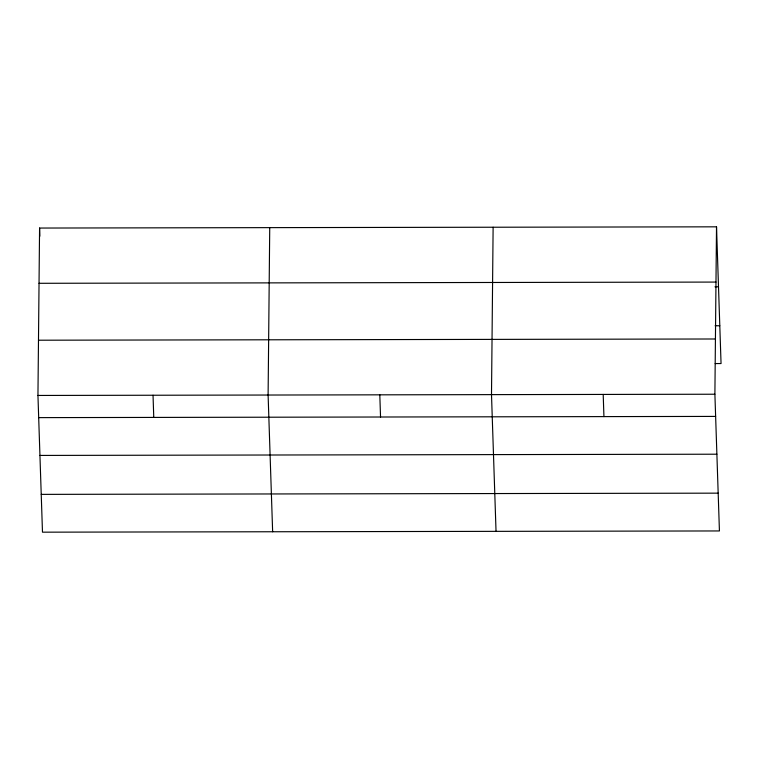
<?xml version="1.0" encoding="UTF-8"?>
<svg xmlns="http://www.w3.org/2000/svg" width="759" height="759" viewBox="0 0 759 759"><rect width="100%" height="100%" fill="white"/><g stroke="black" fill="none" stroke-linecap="round" stroke-linejoin="round"><path stroke-width="1.14" d="M716.515 226.827L714.893 394.225L719.428 530.949L42.485 532.173L37.95 395.448L39.572 228.051L716.515 226.827L721.05 363.552L715.168 363.561M269.73 227.634L268.107 395.031L272.642 531.755M493.122 227.235L491.5 394.633L496.035 531.357M39.032 283.297L715.984 282.073M714.978 286.817L718.507 286.807M715.092 325.763L719.798 325.753M38.481 340.212L715.424 338.988M37.95 395.448L714.893 394.225M38.69 417.63L715.633 416.406M39.942 455.428L716.885 454.205M41.233 494.375L718.175 493.151M603.196 394.424L603.936 416.606M379.804 394.832L380.544 417.014M153.033 395.24L153.764 417.422M39.572 228.051L39.838 236.22"/></g></svg>
